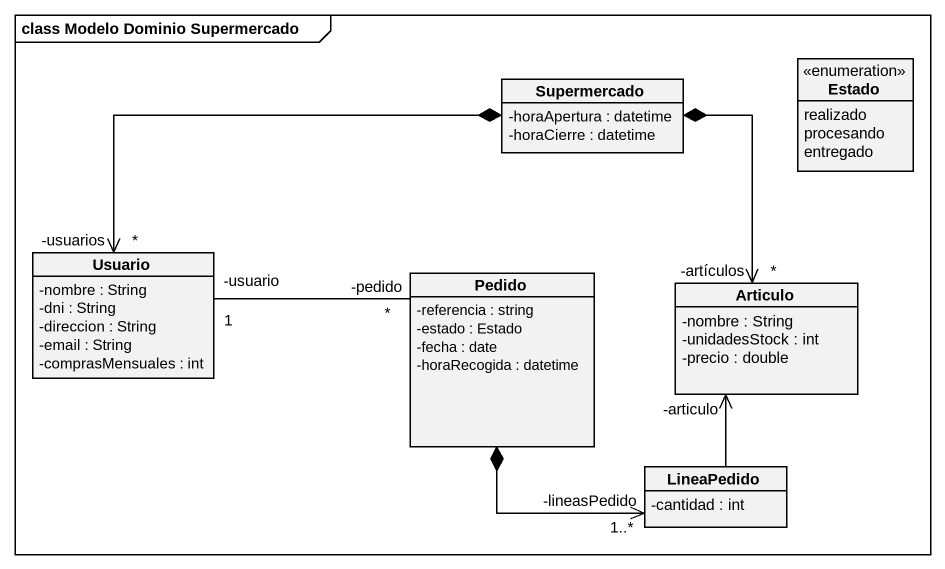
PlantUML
@startuml
mainframe class Modelo Dominio Supermercado
hide circle
hide empty members
skinparam classAttributeIconSize 0
class Supermercado {
  -horaApertura : datetime
  -horaCierre : datetime
}
enum Estado {
  realizado
  procesando
  entregado
}
class Usuario {
  -nombre : String
  -dni : String
  -direccion : String
  -email : String
  -comprasMensuales : int
}
class Pedido {
  -referencia : string
  -estado : Estado
  -fecha : date
  -horaRecogida : datetime
}
class Articulo {
  -nombre : String
  -unidadesStock : int
  -precio : double
}
class LineaPedido {
  -cantidad : int
}
Supermercado *-left-> "-usuarios\n*" Usuario
Supermercado *--> "-artículos\n*" Articulo
Pedido "-pedido\n*" -left- "-usuario\n1" Usuario
Pedido *--> "-lineasPedido\n1..*" LineaPedido
LineaPedido -up-> "-articulo" Articulo
@enduml
